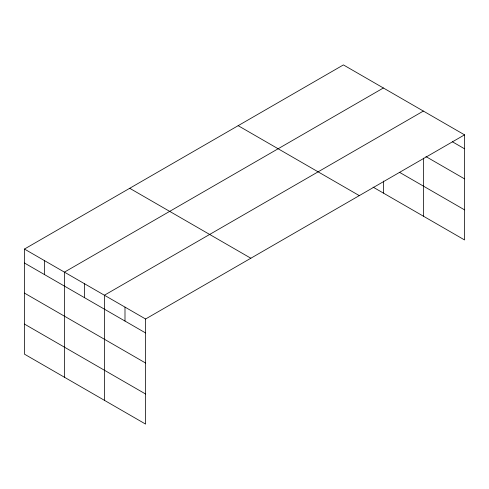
<?xml version="1.0" encoding="UTF-8"?>
<svg xmlns="http://www.w3.org/2000/svg" width="489" height="489" viewBox="0 0 489 489"><rect width="100%" height="100%" fill="white"/><g stroke="black" fill="none" stroke-linecap="round" stroke-linejoin="round"><path stroke-width="0.73" d="M373.07 187.122L464.55 239.94L464.55 134.848L343.412 64.909L24.45 249.06L24.45 354.152L145.588 424.091L145.588 318.999L24.45 249.06M383.388 87.989L64.426 272.141L64.426 377.233M423.364 111.07L104.401 295.222L104.401 400.308M145.588 318.999L464.55 134.848M452.325 141.737L464.55 148.797M425.937 156.584L464.55 178.876M399.507 172.311L464.55 209.86M238.155 125.679L359.293 195.618M129.707 188.289L250.845 258.229M24.45 263.009L145.588 332.948M24.45 293.088L145.588 363.027M24.45 324.073L145.588 394.012M423.364 158.118L423.364 216.162M383.388 181.046L383.388 193.082M124.995 307.11L124.995 321.059M84.414 283.681L84.414 297.63M44.438 260.6L44.438 274.549"/></g></svg>
